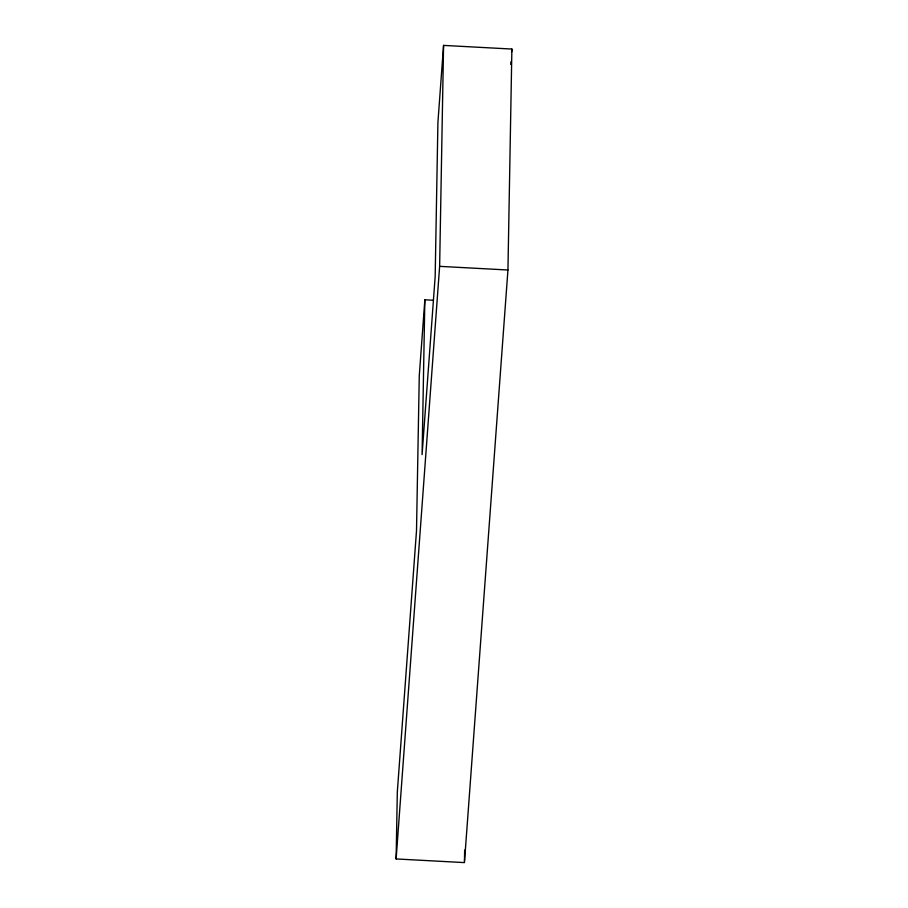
<?xml version="1.0" encoding="UTF-8"?>
<svg xmlns="http://www.w3.org/2000/svg" width="908" height="908" viewBox="0 0 908 908"><rect width="100%" height="100%" fill="white"/><g stroke="black" fill="none" stroke-linecap="round" stroke-linejoin="round"><path stroke-width="1.36" d="M424.853 299.799L422.084 454.636L435.17 276.486L437.917 122.342L443.569 45.4L511.885 49.055L507.947 270.005L464.431 862.6L396.115 858.945L397.307 792.151L416.511 530.647L419.269 375.821L424.853 299.799L433.218 300.242M396.115 858.945L439.631 266.35L443.569 45.4M464.453 861.204L464.646 850.081M510.761 64.445L510.966 61.642M511.681 51.858L511.885 49.055M439.631 266.35L507.947 270.005"/></g></svg>
